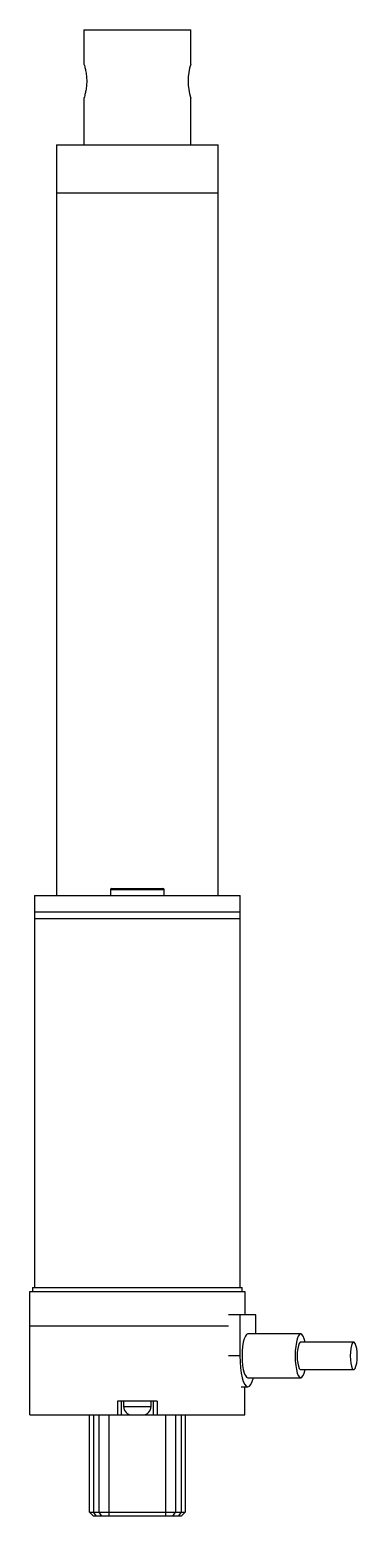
# Paper-space layout '_Right' of a CAD drawing. Header units: inches. Extents: x 0 to 2.4, y -1.4 to 9.5.
import ezdxf

# ---------------------------------------------------------------- set-up
doc = ezdxf.new("R2010")
doc.units = ezdxf.units.IN
doc.header["$MEASUREMENT"] = 0

psp = doc.layouts.new('_Right')

# ---------------------------------------------------------------- linework, layer by layer
at = {"color": 7, "linetype": 'Continuous', "lineweight": 25}
for p, q in [((0.395, 9.455), (0.395, 9.204)), ((0.395, 9.455), (1.175, 9.455)), ((1.175, 9.205), (1.175, 9.455)), ((0.395, 8.956), (0.395, 8.615)), ((1.175, 8.615), (1.175, 8.957)), ((0.195, 8.615), (0.195, 3.14)), ((0.195, 8.615), (1.375, 8.615)), ((1.375, 3.14), (1.375, 8.615)), ((0.195, 8.265), (1.375, 8.265)), ((0.59, 3.181), (0.59, 3.14)), ((0.599, 3.19), (0.971, 3.19)), ((0.98, 3.14), (0.98, 3.181)), ((0.035, 3.14), (0.035, 0.28)), ((0.035, 3.14), (1.535, 3.14)), ((1.535, 0.28), (1.535, 3.14)), ((0.035, 3.02), (1.535, 3.02)), ((0.035, 2.97), (1.535, 2.97)), ((0, -0.65), (0, 0.25)), ((0, 0.25), (1.57, 0.25)), ((0.02, 0.28), (0.02, 0.25)), ((0.02, 0.28), (1.55, 0.28)), ((1.55, 0.25), (1.55, 0.28)), ((1.57, 0.25), (1.57, 0.08)), ((0, 0), (1.451, 0)), ((1.649, 0.08), (1.451, 0.08)), ((1.532, 0.08), (1.532, -0.22)), ((1.649, -0.06), (1.649, 0.08)), ((1.977, -0.06), (1.591, -0.06)), ((2.363, -0.12), (1.977, -0.12)), ((1.977, -0.32), (2.363, -0.32)), ((1.591, -0.38), (1.977, -0.38)), ((1.542, -0.445), (1.591, -0.445)), ((1.57, -0.65), (1.57, -0.445)), ((0, -0.65), (1.57, -0.65)), ((0.435, -1.36), (0.435, -0.65)), ((0.464, -0.65), (0.464, -1.36)), ((0.506, -1.36), (0.506, -0.65)), ((0.576, -0.65), (0.576, -1.39)), ((0.93, -0.55), (0.64, -0.55)), ((0.64, -0.55), (0.64, -0.65)), ((0.669, -0.65), (0.669, -0.55)), ((0.685, -0.55), (0.685, -0.59)), ((0.885, -0.59), (0.885, -0.55)), ((0.901, -0.55), (0.901, -0.65)), ((0.93, -0.55), (0.93, -0.65)), ((0.994, -1.39), (0.994, -0.65)), ((1.064, -0.65), (1.064, -1.36)), ((1.106, -1.36), (1.106, -0.65)), ((1.135, -0.65), (1.135, -1.36)), ((0.435, -1.36), (1.135, -1.36)), ((0.465, -1.39), (0.435, -1.36)), ((0.486, -1.39), (0.464, -1.36)), ((1.105, -1.39), (0.465, -1.39)), ((0.527, -1.39), (0.506, -1.36)), ((1.043, -1.39), (1.064, -1.36)), ((1.084, -1.39), (1.106, -1.36)), ((1.135, -1.36), (1.105, -1.39))]:
    psp.add_line(p, q, dxfattribs=at)
at = {"color": 8, "linetype": 'Continuous', "lineweight": 25}
for p, q in [((0.98, 3.181), (0.59, 3.181)), ((1.532, -0.22), (1.451, -0.22)), ((0.685, -0.59), (0.885, -0.59))]:
    psp.add_line(p, q, dxfattribs=at)
at = {"color": 7, "linetype": 'Continuous', "lineweight": 25, "flags": 128}
for points in [[(1.591, -0.06), (1.581, -0.064), (1.573, -0.076), (1.565, -0.095), (1.558, -0.12), (1.553, -0.151), (1.55, -0.184), (1.549, -0.22), (1.55, -0.256), (1.553, -0.289), (1.558, -0.32), (1.565, -0.345), (1.573, -0.364), (1.581, -0.376), (1.591, -0.38), (1.591, -0.38)], [(2.009, -0.12), (2.003, -0.095), (1.995, -0.076), (1.986, -0.064), (1.977, -0.06), (1.968, -0.064), (1.959, -0.076), (1.951, -0.095), (1.945, -0.12), (1.94, -0.151), (1.937, -0.184), (1.936, -0.22), (1.937, -0.256), (1.94, -0.289), (1.945, -0.32), (1.951, -0.345), (1.959, -0.364), (1.968, -0.376), (1.977, -0.38), (1.986, -0.376), (1.995, -0.364), (2.003, -0.345), (2.009, -0.32)], [(1.977, -0.12), (1.973, -0.121), (1.966, -0.129), (1.96, -0.144), (1.955, -0.166), (1.952, -0.192), (1.951, -0.22), (1.952, -0.248), (1.955, -0.274), (1.96, -0.296), (1.966, -0.311), (1.973, -0.319), (1.977, -0.32)], [(2.389, -0.22), (2.388, -0.192), (2.385, -0.166), (2.38, -0.144), (2.374, -0.129), (2.367, -0.121), (2.36, -0.121), (2.353, -0.129), (2.346, -0.144), (2.342, -0.166), (2.339, -0.192), (2.337, -0.22), (2.339, -0.248), (2.342, -0.274), (2.346, -0.296), (2.353, -0.311), (2.36, -0.319), (2.367, -0.319), (2.374, -0.311), (2.38, -0.296), (2.385, -0.274), (2.388, -0.248), (2.389, -0.22)], [(1.532, -0.22), (1.534, -0.264), (1.537, -0.306), (1.542, -0.345), (1.549, -0.379), (1.558, -0.407), (1.568, -0.428), (1.579, -0.441), (1.591, -0.445), (1.602, -0.441), (1.613, -0.428), (1.623, -0.407), (1.632, -0.38)]]:
    psp.add_lwpolyline(points, dxfattribs=at)
at = {"color": 7, "linetype": 'Continuous', "lineweight": 25}
for centre, radius, start, end in [((1.554, 9.08), 0.399, 161.7534, 197.9972), ((0.599, 3.181), 0.009, 90, 180), ((0.971, 3.181), 0.009, 360, 90), ((0.745, -0.59), 0.06, 180, 270), ((0.825, -0.59), 0.06, 270, 0)]:
    psp.add_arc(centre, radius, start, end, dxfattribs=at)
for points, knots in [([(0.395, 9.204), (0.395, 9.204), (0.396, 9.203), (0.401, 9.186), (0.408, 9.158), (0.414, 9.121), (0.415, 9.093), (0.416, 9.08)], [0, 0, 0, 0, 0.162955, 0.366957, 0.578173, 0.796769, 1, 1, 1, 1]), ([(0.416, 9.08), (0.415, 9.066), (0.414, 9.039), (0.408, 9.002), (0.401, 8.974), (0.396, 8.957), (0.395, 8.957), (0.395, 8.956)], [0, 0, 0, 0, 0.207233, 0.4142, 0.627976, 0.846761, 1, 1, 1, 1])]:
    psp.add_open_spline(points, degree=3, knots=knots, dxfattribs=at)

doc.saveas('drawing.dxf')
